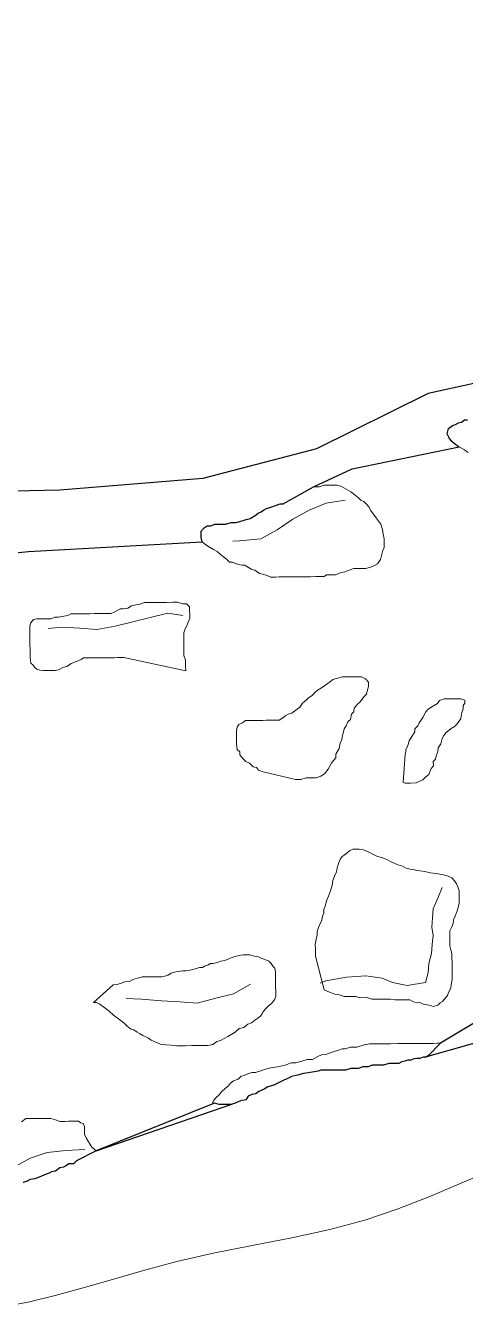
# Model space of a CAD drawing. Header units: millimetres. Extents: x -3113 to 15022, y -19591 to 4665.
# Drawn here: x 788 to 1127, y -812 to 184 of the extents above; entities that cross this region are included whole.
import ezdxf

# ---------------------------------------------------------------- set-up
doc = ezdxf.new("R2010")
doc.units = ezdxf.units.MM
doc.header["$XCLIPFRAME"] = 2
for name, color, linetype, lineweight in [('0A-detail', 7, 'Continuous', 18), ('0A-detail-detail', 7, 'Continuous', 13), ('0A-mosaic', 7, 'Continuous', 18), ('0T-footprint', 251, 'Continuous', 30), ('0T-walltop', 7, 'Continuous', 30)]:
    doc.layers.add(name, color=color, linetype=linetype, lineweight=lineweight)
picture_1 = doc.add_image_def('image1.tif', size_in_pixel=(6668, 8809))

msp = doc.modelspace()

# ---------------------------------------------------------------- linework, layer by layer
at = {"layer": '0A-detail'}
for points in [[(1129.2, -145.09), (1126.49, -143.12), (1123.07, -141.25), (1120.76, -140.07), (1118.54, -138.09), (1116.63, -136.6), (1114.6, -133.82), (1112.97, -130.74), (1114.14, -126.73), (1117.22, -124.4), (1119.41, -123.58), (1121.7, -122.36), (1124.09, -121.84), (1126.38, -120.02), (1128.78, -119.99)], [(784.56, -661.53), (788.04, -659.1), (790.34, -659.08), (793.94, -659.05), (796.84, -659.02), (799.74, -658.99), (802.14, -658.97), (804.44, -658.95), (807.44, -658.92), (810.95, -660.09), (814.46, -661.26), (818.06, -661.23), (820.96, -661.2), (823.26, -661.18), (825.66, -661.16), (828.56, -661.13), (830.37, -662.32), (832.18, -662.9), (833.3, -665.19), (833.33, -668.09), (833.35, -671.09), (834.58, -673.98), (836.41, -676.96), (838.94, -681.04), (842.37, -683.91), (827.14, -691.75), (824.76, -694.07), (821.26, -694.1), (819.47, -695.32), (817.18, -696.54), (814.19, -697.16), (810.91, -699.69), (807.81, -700.12), (806.02, -701.34), (802.54, -702.47), (799.65, -703.7), (794.96, -705.54), (791.37, -706.17), (789.08, -707.29), (786.09, -708.52)]]:
    msp.add_lwpolyline(points, dxfattribs=at)
for points in [[(1009.94, -171.57), (1014.64, -171.53), (1018.13, -170.4), (1021.03, -170.37), (1023.43, -170.35), (1025.73, -170.33), (1028.13, -170.31), (1029.93, -170.89), (1031.64, -171.37), (1035.06, -173.34), (1038.78, -175.51), (1042.1, -177.98), (1044.62, -180.16), (1046.43, -181.84), (1048.84, -183.02), (1050.56, -184.8), (1052.78, -187.28), (1054, -189.67), (1055.93, -192.36), (1057.75, -194.74), (1059.57, -197.42), (1061.9, -200.5), (1063.14, -204.69), (1063.77, -208.19), (1064.4, -211.68), (1064.43, -214.08), (1064.45, -216.38), (1064.47, -218.78), (1063.28, -220.49), (1062.71, -223.5), (1061.55, -227.61), (1059.28, -231.13), (1056.89, -232.35), (1054.6, -233.47), (1050.41, -234.71), (1046.91, -234.74), (1044.01, -234.77), (1041.01, -234.79), (1037.52, -236.02), (1034.03, -237.26), (1031.64, -237.88), (1029.94, -238.39), (1026.95, -239.62), (1024.06, -239.65), (1019.96, -239.68), (1018.17, -240.9), (1015.27, -240.93), (1011.67, -240.96), (1007.57, -241), (1003.47, -241.03), (998.77, -241.08), (995.27, -241.11), (990.57, -241.15), (986.47, -241.19), (983.47, -241.21), (980.57, -241.24), (977.07, -241.27), (973.35, -239.71), (970.55, -238.93), (968.24, -238.45), (964.62, -236.08), (962.32, -235.5), (959.9, -233.83), (956.98, -232.05), (954.58, -232.07), (952.28, -231.5), (949.87, -230.92), (947.56, -229.74), (945.16, -229.76), (942.84, -227.48), (940.43, -225.7), (937.91, -223.63), (935.69, -221.65), (932.77, -220.07), (929.76, -218.2), (926.84, -216.43), (923.92, -214.15), (923.29, -210.66), (923.27, -208.26), (923.25, -205.96), (925.52, -203.34), (927.91, -201.71), (930.81, -201.69), (933.8, -200.56), (936.7, -200.54), (939, -200.51), (942, -200.49), (946.69, -199.24), (950.19, -199.21), (954.87, -197.97), (957.86, -196.74), (961.16, -196.01), (964.84, -193.78), (967.22, -191.96), (969.51, -190.84), (971.3, -189.62), (973.59, -188.4), (977.68, -187.16), (980.67, -185.94), (984.16, -184.8), (986.56, -184.78), (988.85, -183.56)], [(911.32, -313.57), (863.53, -303.4), (861.23, -303.42), (858.83, -303.44), (856.53, -303.47), (853.63, -303.49), (849.43, -303.53), (847.13, -303.55), (844.73, -303.57), (842.43, -303.59), (840.03, -303.61), (837.73, -303.64), (834.83, -303.66), (832.43, -303.68), (830.64, -304.9), (827.75, -306.13), (823.07, -308.07), (819.59, -310.3), (816.59, -310.93), (813.11, -312.76), (810.71, -313.28), (808.41, -313.3), (806.01, -313.32), (803.71, -313.34), (801.31, -313.37), (798.81, -312.99), (796.6, -312.31), (794.89, -311.12), (793.68, -309.33), (791.86, -307.65), (791.32, -303.56), (791.29, -299.96), (791.27, -297.06), (791.23, -292.96), (791.21, -290.56), (791.19, -288.26), (791.16, -285.86), (791.14, -283.56), (791.12, -281.16), (791.1, -278.86), (791.78, -276.65), (793.96, -274.13), (796.25, -273.51), (798.65, -273.49), (800.95, -273.47), (803.35, -273.45), (807.45, -273.41), (810.34, -272.18), (813.34, -272.15), (817.23, -271.32), (820.33, -270.89), (822.72, -269.67), (826.82, -269.63), (829.72, -269.61), (833.92, -269.57), (837.42, -269.54), (840.92, -269.5), (843.92, -269.48), (849.72, -269.43), (853.82, -269.39), (856.21, -268.27), (858.5, -267.05), (860.89, -265.82), (863.19, -265.8), (866.78, -265.17), (869.66, -263.44), (873.16, -262.61), (876.15, -262.19), (879.64, -260.95), (883.74, -260.92), (887.24, -260.89), (891.44, -260.85), (896.64, -260.8), (901.44, -260.76), (904.94, -260.73), (909.05, -261.89), (911.95, -261.86), (914.37, -264.14), (914.4, -267.14), (914.43, -270.64), (914.45, -273.04), (913.28, -275.95), (912.11, -278.86), (911.03, -281.27), (909.85, -284.18), (909.88, -287.18), (909.92, -291.28), (909.95, -294.78), (909.99, -298.88), (910.01, -301.88), (911.25, -305.37), (911.28, -309.47)], [(996.08, -397.41), (971.13, -391.43), (967.62, -390.26), (966, -388.28), (963.29, -387.6), (960.67, -384.83), (957.76, -383.65), (955.43, -381.37), (953.01, -378.49), (952.99, -376.09), (951.17, -374.31), (950.66, -372.62), (950.63, -369.72), (950.59, -365.52), (950.57, -362.62), (950.54, -359.72), (950.92, -357.11), (952.4, -355.1), (955.19, -353.77), (957.47, -351.95), (961.57, -351.92), (963.97, -351.89), (967.47, -351.86), (970.97, -351.83), (973.37, -351.81), (976.87, -351.78), (979.17, -351.76), (983.37, -351.72), (986.25, -349.89), (988.54, -348.17), (990.32, -346.96), (993.22, -346.33), (996.2, -344.1), (999.28, -341.77), (1001.45, -338.65), (1004.33, -336.23), (1006.11, -334.51), (1009, -332.69), (1010.58, -330.67), (1013.06, -328.55), (1016.04, -326.72), (1020.12, -323.79), (1023, -321.96), (1024.78, -320.24), (1027.68, -319.62), (1032.37, -318.37), (1036.47, -318.34), (1038.87, -318.32), (1042.97, -318.28), (1047.07, -318.24), (1050.08, -319.81), (1052.4, -322.29), (1052.44, -325.79), (1051.27, -329.4), (1050.69, -331.71), (1049.01, -333.52), (1047.23, -335.84), (1045.94, -337.45), (1043.76, -339.37), (1041.39, -342.39), (1040.91, -345.3), (1039.13, -347.11), (1038.57, -351.22), (1036.28, -353.04), (1035.11, -355.95), (1033.53, -358.37), (1032.18, -363.68), (1031.7, -366.58), (1030.53, -369.49), (1029.77, -373.6), (1027.11, -377.82), (1027.13, -380.72), (1024.16, -384.25), (1021.31, -389.58), (1018.34, -393.1), (1015.46, -394.93), (1011.97, -396.16), (1008.47, -396.19), (1004.27, -396.23), (1000.18, -397.37)], [(1079.01, -399.66), (1080.51, -377.84), (1081.09, -376.14), (1081.08, -374.34), (1082.26, -372.62), (1083.04, -370.42), (1083.82, -367.71), (1085.69, -364.29), (1088.05, -360.77), (1088.03, -358.47), (1090.31, -356.05), (1091.49, -353.74), (1092.67, -351.93), (1094.25, -349.52), (1096.51, -345.19), (1098.5, -343.18), (1102.57, -340.64), (1105.46, -338.81), (1107.24, -336.5), (1110.72, -335.27), (1113.72, -335.24), (1117.22, -335.21), (1121.32, -335.17), (1123.62, -335.15), (1126.63, -336.32), (1126.66, -338.62), (1125.47, -340.43), (1125.49, -342.83), (1124.32, -345.74), (1123.66, -350.45), (1121.49, -353.47), (1119.12, -356.39), (1116.23, -358.22), (1114.64, -359.53), (1112.16, -361.15), (1110.38, -363.47), (1109.3, -365.88), (1108.14, -369.99), (1106.16, -372.91), (1105.79, -375.91), (1104.62, -379.42), (1104.05, -381.83), (1102.36, -383.54), (1102.39, -387.04), (1100.61, -388.86), (1098.95, -393.57), (1096.57, -395.4), (1094.29, -397.72), (1089.01, -400.16), (1084.81, -400.2), (1080.71, -400.24)], [(1018.05, -559.81), (1011.42, -533.87), (1011.39, -530.87), (1011.37, -528.27), (1011.33, -524.67), (1012, -520.97), (1012.77, -517.36), (1012.74, -514.66), (1013.72, -511.65), (1014.99, -508.64), (1016.47, -506.33), (1016.74, -503.02), (1017.92, -500.71), (1017.89, -497.71), (1018.97, -495.1), (1020.23, -490.69), (1021.5, -487.58), (1022.96, -483.47), (1024.22, -478.95), (1024.89, -475.45), (1026.16, -471.94), (1027.63, -468.62), (1028.1, -465.62), (1029.56, -461.51), (1030.84, -458.59), (1032.12, -456.98), (1033.61, -455.77), (1035.9, -453.95), (1037.78, -452.43), (1040.37, -451.21), (1042.97, -451.18), (1045.27, -451.16), (1048.57, -451.63), (1051.69, -453), (1054.7, -454.48), (1058.82, -456.74), (1063.03, -457.8), (1066.44, -459.27), (1069.36, -460.75), (1075.08, -463.39), (1078.49, -464.46), (1081.51, -465.94), (1084.51, -466.61), (1087.12, -466.98), (1089.42, -467.76), (1092.03, -468.04), (1095.83, -468.41), (1100.14, -469.47), (1104.34, -469.93), (1108.85, -470.69), (1112.46, -471.66), (1114.26, -472.34), (1116.67, -473.42), (1118.8, -475.7), (1120.32, -477.98), (1121.14, -480.28), (1122.26, -483.27), (1122.3, -486.97), (1122.33, -490.77), (1122.35, -492.97), (1121.67, -495.27), (1120.7, -498.68), (1119.24, -502.8), (1117.97, -505.81), (1117.59, -508.51), (1116.52, -511.12), (1115.04, -514.13), (1115.06, -516.43), (1115.09, -519.03), (1115.12, -522.23), (1115.15, -525.83), (1115.78, -528.93), (1116.7, -531.82), (1116.73, -535.02), (1116.76, -538.52), (1116.78, -540.82), (1116.82, -544.32), (1116.85, -547.62), (1116.88, -551.82), (1116.22, -555.92), (1115.85, -558.53), (1113.98, -561.95), (1113.3, -564.25), (1111.02, -566.87), (1109.54, -568.69), (1107.65, -569.9), (1105.76, -571.52), (1102.37, -572.55), (1098.86, -571.58), (1094.85, -570.72), (1091.84, -569.65), (1089.14, -569.67), (1086.54, -568.89), (1084.32, -567.41), (1082.02, -567.43), (1078.62, -567.47), (1075.62, -567.49), (1072.62, -567.52), (1069.22, -566.85), (1065.12, -566.89), (1062.52, -566.91), (1059.82, -566.94), (1057.62, -566.96), (1054.92, -566.98), (1051.11, -565.71), (1047.81, -565.54), (1044.81, -565.57), (1042.5, -564.79), (1038.4, -564.83), (1033.5, -564.87), (1031.29, -564.19), (1028.99, -563.41), (1026.28, -563.14), (1020.96, -560.99)], [(840.23, -569.42), (855.51, -555.98), (858.11, -555.56), (861.1, -554.83), (864.49, -553.6), (867.89, -553.37), (871.37, -551.54), (875.16, -550.51), (877.66, -549.78), (880.26, -549.76), (882.86, -549.74), (885.56, -549.71), (887.76, -549.69), (889.66, -549.68), (893.06, -549.64), (895.25, -549.22), (897.55, -548.5), (900.13, -546.98), (902.82, -546.16), (905.42, -545.73), (909.11, -545), (911.41, -544.98), (914.41, -544.55), (917.8, -543.72), (921.89, -542.58), (924.19, -542.56), (926.48, -541.24), (928.48, -540.72), (930.17, -539.51), (932.47, -539.49), (935.86, -538.66), (938.45, -537.53), (941.44, -537.11), (945.23, -535.57), (949.32, -534.03), (952.71, -533.3), (955.71, -532.88), (960.61, -532.83), (964.32, -533.9), (967.42, -534.27), (969.63, -535.35), (972.34, -536.33), (975.35, -537.6), (977.17, -539.48), (978.69, -541.67), (980.2, -543.16), (980.62, -545.85), (980.64, -547.75), (980.66, -549.95), (980.69, -553.35), (980.73, -557.15), (980.76, -560.95), (980.79, -564.65), (980.11, -566.86), (978.93, -568.77), (977.45, -570.28), (975.16, -572.2), (972.98, -574.42), (971.2, -576.84), (970.02, -578.65), (968.93, -580.16), (967.05, -581.68), (964.76, -583.2), (962.18, -585.12), (959.19, -586.25), (956.21, -588.87), (952.52, -589.71), (949.45, -592.44), (943.88, -595.89), (938.3, -598.84), (935.31, -599.66), (932.23, -601.99), (928.44, -602.73), (924.34, -602.76), (920.24, -602.8), (916.04, -602.84), (910.84, -602.89), (907.44, -602.92), (904.44, -602.94), (900.23, -602.58), (896.13, -602.22), (892.73, -601.95), (890.52, -601.17), (887.91, -599.79), (884.8, -598.62), (882.58, -597.14), (880.68, -596.06), (878.37, -594.98), (875.75, -593.4), (873.84, -592.32), (871.23, -590.64), (869.32, -590.06), (867.81, -588.97), (865.9, -587.49), (863.98, -585.61), (860.56, -583.04), (855.72, -579.38), (852.3, -576.31), (848.06, -572.95), (845.04, -570.78), (842.43, -569.6)], [(1107.83, -601), (1098.51, -610.49), (1096.73, -611.7), (1094.43, -611.72), (1092.04, -612.85), (1089.74, -612.87), (1087.34, -612.89), (1085.05, -614.11), (1082.65, -614.13), (1080.35, -614.75), (1077.96, -615.37), (1075.67, -616.59), (1072.17, -616.63), (1067.97, -616.66), (1063.88, -617.8), (1060.98, -617.83), (1058.08, -617.85), (1055.08, -617.88), (1052.19, -619.11), (1048.09, -619.14), (1044.5, -620.38), (1041.6, -620.4), (1038.7, -620.43), (1034.51, -621.67), (1031.01, -621.7), (1028.11, -621.73), (1024.01, -621.76), (1020.41, -621.79), (1018.11, -621.82), (1015.71, -621.84), (1013.42, -622.46), (1010.53, -623.08), (1005.83, -623.83), (1002.24, -624.26), (997.55, -625.5), (992.86, -626.74), (990.57, -627.97), (986.98, -629.5), (982.9, -631.53), (979.42, -633.37), (974.73, -634.51), (971.84, -636.33), (967.66, -638.17), (965.38, -639.89), (962.48, -640.52), (959.49, -641.75), (957.82, -644.66), (953.62, -645.3), (949.54, -647.14), (946.05, -648.27), (941.35, -648.31), (937.25, -648.35), (933.64, -647.28), (931.94, -646.7), (933.12, -644.89), (934.6, -642.97), (937.18, -640.75), (938.86, -638.43), (941.84, -636.01), (944.32, -633.78), (945.9, -631.87), (948.29, -630.05), (951.77, -628.72), (954.05, -626.5), (956.45, -625.87), (959.34, -624.65), (962.33, -623.52), (965.23, -623.49), (969.32, -622.26), (972.8, -621.03), (978.09, -619.78), (982.19, -619.14), (988.08, -617.99), (992.76, -616.14), (996.26, -616.11), (1000.95, -614.87), (1005.14, -613.63), (1009.24, -613.6), (1013.32, -611.26), (1016.21, -610.03), (1019.4, -609.6), (1022.69, -608.27), (1024.99, -607.65), (1029.17, -606.41), (1032.06, -605.19), (1034.36, -605.17), (1038.55, -603.93), (1043.25, -603.89), (1049.04, -602.13), (1053.13, -601.5), (1056.73, -601.47), (1059.63, -601.44), (1063.23, -601.41), (1065.53, -601.39), (1069.03, -601.35), (1074.93, -601.3), (1080.83, -601.25), (1084.33, -601.22), (1087.83, -601.18), (1091.43, -601.15), (1095.53, -601.11), (1099.63, -601.08), (1102.53, -601.05), (1105.53, -601.02)]]:
    msp.add_lwpolyline(points, close=True, dxfattribs=at)
at = {"layer": '0A-detail-detail'}
for points in [[(1034.26, -181.93), (1019.82, -184.35), (1006.58, -189.72), (993.94, -196.55), (981.89, -204.86), (969.24, -211.7), (952.74, -213.24), (947.73, -213.55)], [(909.04, -270.92), (897.63, -269.13), (884.04, -272.5), (870.45, -275.87), (856.86, -279.23), (842.9, -281.68), (829.65, -280.63), (815.49, -279.96), (805.2, -280.92)], [(1109.26, -480.86), (1105.79, -489.06), (1102.32, -497.27), (1101.76, -504.29), (1101.21, -511.32), (1102.12, -517.75), (1101.56, -524.77), (1101.01, -531.79), (1099, -539.41), (1098.45, -546.43), (1096.43, -554.04), (1082.12, -556.44), (1070.99, -554.15), (1062.79, -550.67), (1050.21, -548.97), (1035.3, -549.91), (1019.53, -552.9), (1015.15, -554.68)], [(961.27, -555.45), (948.25, -562.87), (934.66, -566.23), (920.15, -569.97), (906.91, -568.92), (892.74, -568.25), (877.29, -567.03), (865.34, -566.52)], [(833.51, -683.09), (818.8, -683.71), (804.47, -685.24), (791.25, -689.53), (779.14, -696.57), (766.67, -702.69), (754.56, -709.73), (741.34, -714.01), (729.94, -712.22), (715.6, -713.75), (701.64, -716.2), (689.16, -722.33), (676.69, -728.45), (665.33, -737.33), (657.44, -741.59)]]:
    msp.add_lwpolyline(points, dxfattribs=at)
at = {"layer": '0A-mosaic', "lineweight": 15}
msp.add_lwpolyline([(1155.03, -695.75), (1126.22, -707.79), (1099.63, -719.23), (1074.54, -729.09), (1049.42, -737.49), (1022.63, -744.7), (993.22, -751.04), (962.56, -756.97), (932.5, -762.99), (904.59, -769.49), (878.87, -776.32), (854.92, -783.18), (832.33, -789.76), (810.77, -795.7), (789.92, -800.66), (769.48, -804.33)], dxfattribs=at)
at = {"layer": '0T-footprint'}
for points in [[(1540.65, 14.76), (1461.64, 1.63), (1440.74, -5.35), (1382.71, -40.42), (1231.16, -70.68), (1098.29, -99.63), (1012.26, -142.42), (924.66, -165.3), (814.27, -174.22), (685.13, -177.09), (594.27, -201.29), (561.52, -212.91), (487.55, -240.2), (446.98, -264.35), (413.18, -285.61), (399.79, -307.81), (394.42, -327.5)], [(1095.58, -611.71), (1168.06, -591.06), (1208.11, -576.59), (1274.99, -549.8), (1316.19, -523.32), (1410.4, -518.49), (1500.61, -512.57), (1566.35, -498.92), (1749.21, -456.81), (1865.88, -425.11)], [(842.37, -683.91), (947.8, -647.7)]]:
    msp.add_lwpolyline(points, dxfattribs=at)
at = {"layer": '0T-walltop'}
for points in [[(737.08, -226.94), (789.98, -221.44), (923.92, -214.15), (923.29, -210.66), (923.27, -208.26), (923.25, -205.96), (925.52, -203.34), (927.91, -201.71), (930.81, -201.69), (933.8, -200.56), (936.7, -200.54), (939, -200.51), (942, -200.49), (946.69, -199.24), (950.19, -199.21), (954.87, -197.97), (957.86, -196.74), (961.16, -196.01), (964.84, -193.78), (967.22, -191.96), (969.51, -190.84), (971.3, -189.62), (973.59, -188.4), (977.68, -187.16), (980.67, -185.94), (984.16, -184.8), (986.56, -184.78), (988.85, -183.56), (1009.94, -171.57), (1039.78, -157.67), (1122.2, -140.8), (1120.76, -140.07), (1118.54, -138.09), (1116.63, -136.6), (1114.6, -133.82), (1112.97, -130.74), (1114.14, -126.73), (1117.22, -124.4), (1119.41, -123.58), (1121.7, -122.36), (1124.09, -121.84), (1126.38, -120.02), (1128.78, -119.99)], [(1187.4, -553.28), (1107.83, -601), (1098.51, -610.49), (1096.73, -611.7), (1094.43, -611.72), (1092.04, -612.85), (1089.74, -612.87), (1087.34, -612.89), (1085.05, -614.11), (1082.65, -614.13), (1080.35, -614.75), (1077.96, -615.37), (1075.67, -616.59), (1072.17, -616.63), (1067.97, -616.66), (1063.88, -617.8), (1060.98, -617.83), (1058.08, -617.85), (1055.08, -617.88), (1052.19, -619.11), (1048.09, -619.14), (1044.5, -620.38), (1041.6, -620.4), (1038.7, -620.43), (1034.51, -621.67), (1031.01, -621.7), (1028.11, -621.73), (1024.01, -621.76), (1020.41, -621.79), (1018.11, -621.82), (1015.71, -621.84), (1013.42, -622.46), (1010.53, -623.08), (1005.83, -623.83), (1002.24, -624.26), (997.55, -625.5), (992.86, -626.74), (990.57, -627.97), (986.98, -629.5), (982.9, -631.53), (979.42, -633.37), (974.73, -634.51), (971.84, -636.33), (967.66, -638.17), (965.38, -639.89), (962.48, -640.52), (959.49, -641.75), (957.82, -644.66), (953.62, -645.3), (949.54, -647.14), (946.05, -648.27), (941.35, -648.31), (937.25, -648.35), (933.64, -647.28), (842.37, -683.91), (827.14, -691.75), (824.76, -694.07), (821.26, -694.1), (819.47, -695.32), (817.18, -696.54), (814.19, -697.16), (810.91, -699.69), (807.81, -700.12), (806.02, -701.34), (802.54, -702.47), (799.65, -703.7), (794.96, -705.54), (791.37, -706.17), (789.08, -707.29), (786.09, -708.52)]]:
    msp.add_lwpolyline(points, dxfattribs=at)

# ---------------------------------------------------------------- pictures from other files: only their frames are drawn
image = msp.add_image(picture_1, insert=(4548.77, 3178.52), size_in_units=(6666.97, 8807.64), rotation=-180)
image.set_boundary_path([(2179.183, 8808.5), (-0.5, 3859.024), (791.069, 3508.694), (-0.5, 1607.599), (-0.5, 1607.599), (3674.987, -0.5), (6667.5, 6386.38), (6667.5, 7108.85), (2641.037, 8808.5), (2179.183, 8808.5)])

doc.saveas('drawing.dxf')
